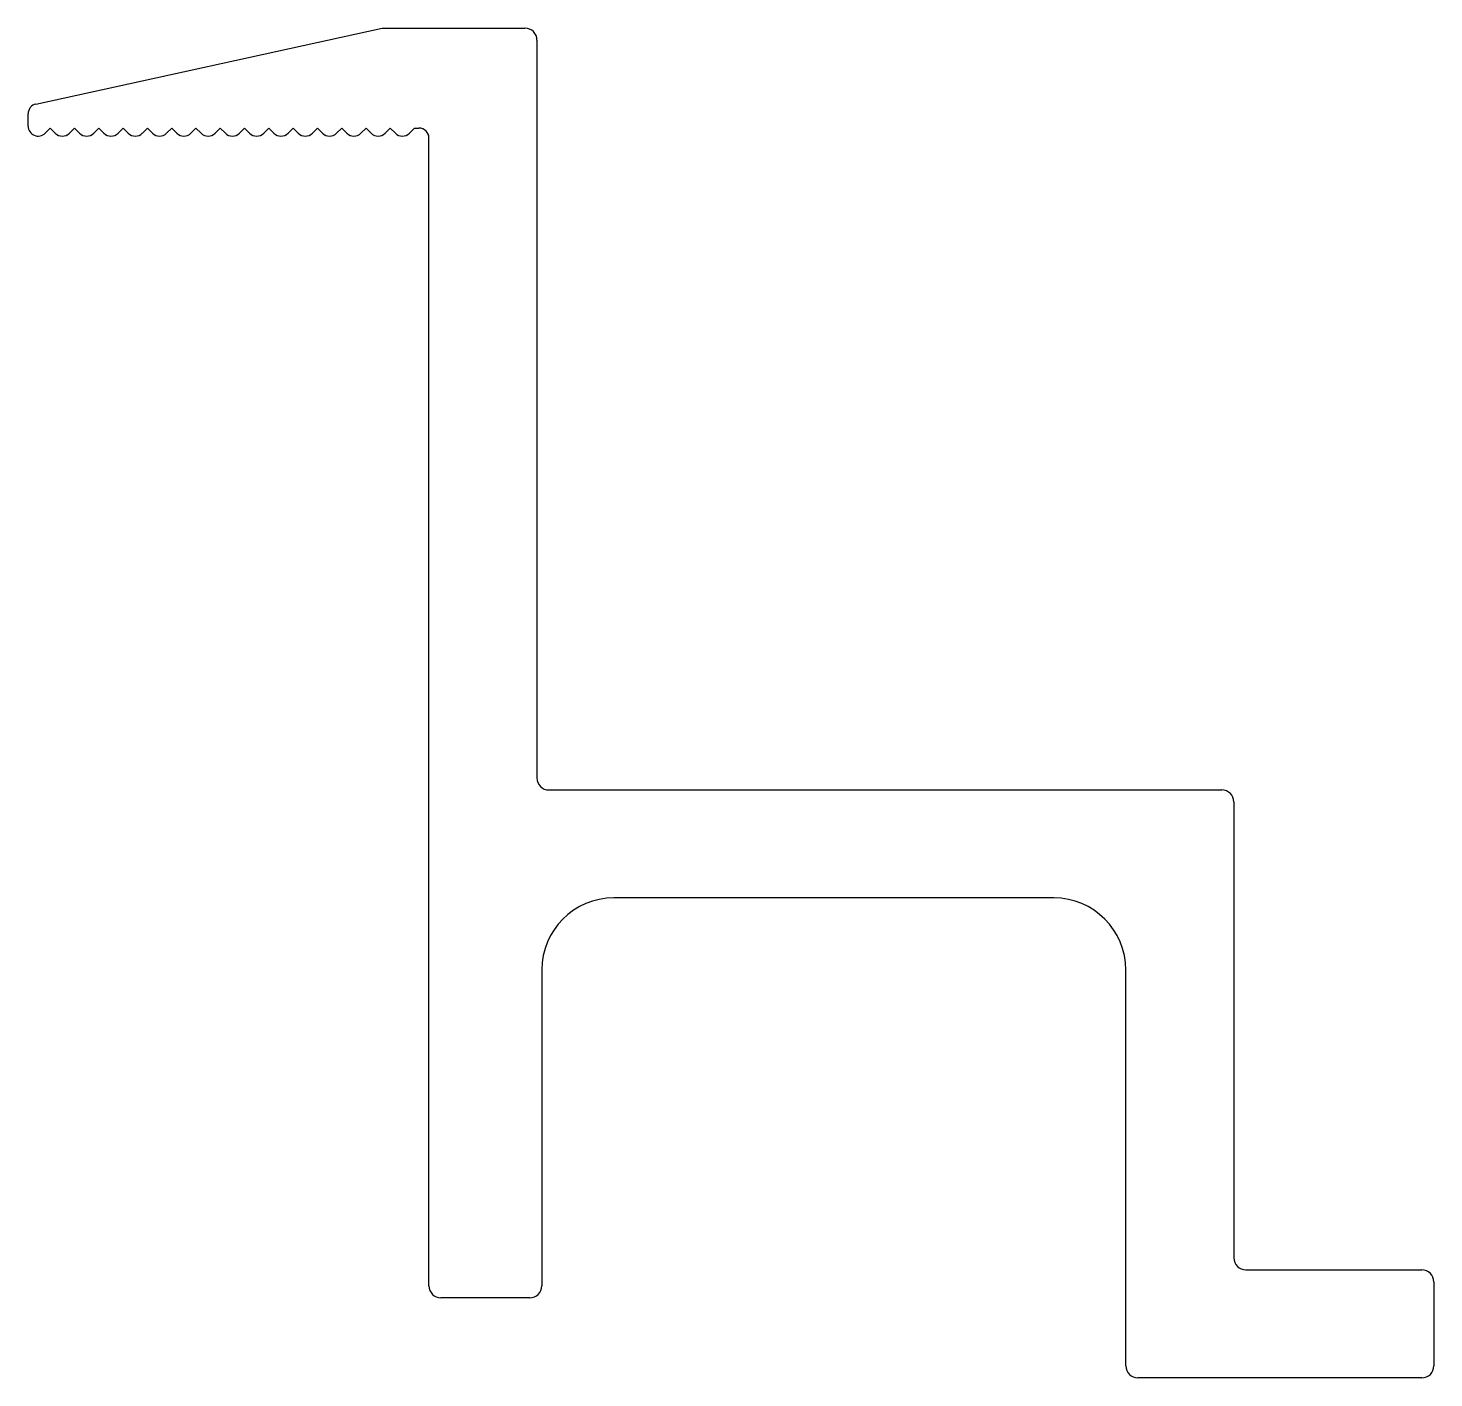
# Model space of a CAD drawing. Extents: x 2450.6 to 2485.8, y 1731.3 to 1765.
import ezdxf

# ---------------------------------------------------------------- set-up
doc = ezdxf.new("R2010")
doc.units = 0
doc.layers.get('0').update_dxf_attribs({"linetype": 'CONTINUOUS'})

msp = doc.modelspace()

# ---------------------------------------------------------------- linework, layer by layer
for p, q in [((2450.807, 1763.102), (2459.463, 1765.001)), ((2459.463, 1765.001), (2463.031, 1765.001)), ((2463.331, 1764.701), (2463.331, 1746.251)), ((2450.611, 1762.551), (2450.611, 1762.858)), ((2451.038, 1762.374), (2451.164, 1762.501)), ((2451.291, 1762.374), (2451.164, 1762.501)), ((2451.645, 1762.374), (2451.772, 1762.501)), ((2451.898, 1762.374), (2451.772, 1762.501)), ((2452.252, 1762.374), (2452.379, 1762.501)), ((2452.505, 1762.374), (2452.379, 1762.501)), ((2452.859, 1762.374), (2452.986, 1762.501)), ((2453.113, 1762.374), (2452.986, 1762.501)), ((2453.466, 1762.374), (2453.593, 1762.501)), ((2453.72, 1762.374), (2453.593, 1762.501)), ((2454.073, 1762.374), (2454.2, 1762.501)), ((2454.327, 1762.374), (2454.2, 1762.501)), ((2454.68, 1762.374), (2454.807, 1762.501)), ((2454.934, 1762.374), (2454.807, 1762.501)), ((2455.287, 1762.374), (2455.414, 1762.501)), ((2455.541, 1762.374), (2455.414, 1762.501)), ((2455.894, 1762.374), (2456.021, 1762.501)), ((2456.148, 1762.374), (2456.021, 1762.501)), ((2456.502, 1762.374), (2456.628, 1762.501)), ((2456.755, 1762.374), (2456.628, 1762.501)), ((2457.109, 1762.374), (2457.235, 1762.501)), ((2457.362, 1762.374), (2457.235, 1762.501)), ((2457.716, 1762.374), (2457.843, 1762.501)), ((2457.969, 1762.374), (2457.843, 1762.501)), ((2458.323, 1762.374), (2458.45, 1762.501)), ((2458.576, 1762.374), (2458.45, 1762.501)), ((2458.93, 1762.374), (2459.057, 1762.501)), ((2459.184, 1762.374), (2459.057, 1762.501)), ((2459.537, 1762.374), (2459.664, 1762.501)), ((2459.791, 1762.374), (2459.664, 1762.501)), ((2460.144, 1762.374), (2460.271, 1762.501)), ((2460.271, 1762.501), (2460.381, 1762.501)), ((2460.631, 1733.551), (2460.631, 1762.251)), ((2463.631, 1745.951), (2480.451, 1745.951)), ((2480.751, 1745.651), (2480.751, 1734.251)), ((2476.251, 1743.251), (2465.251, 1743.251)), ((2463.451, 1741.451), (2463.451, 1733.551)), ((2478.051, 1731.551), (2478.051, 1741.451)), ((2481.051, 1733.951), (2485.451, 1733.951)), ((2485.751, 1733.651), (2485.751, 1731.551)), ((2463.151, 1733.251), (2460.931, 1733.251)), ((2485.451, 1731.251), (2478.351, 1731.251))]:
    msp.add_line(p, q)
for centre, radius, start, end in [((2463.031, 1764.701), 0.3, 0, 90), ((2450.861, 1762.858), 0.25, 102.3691, 180), ((2450.861, 1762.551), 0.25, 180, 315), ((2451.468, 1762.551), 0.25, 225, 315), ((2452.075, 1762.551), 0.25, 225, 315), ((2452.682, 1762.551), 0.25, 225, 315), ((2453.289, 1762.551), 0.25, 225, 315), ((2453.896, 1762.551), 0.25, 225, 315), ((2454.504, 1762.551), 0.25, 225, 315), ((2455.111, 1762.551), 0.25, 225, 315), ((2455.718, 1762.551), 0.25, 225, 315), ((2456.325, 1762.551), 0.25, 225, 315), ((2456.932, 1762.551), 0.25, 225, 315), ((2457.539, 1762.551), 0.25, 225, 315), ((2458.146, 1762.551), 0.25, 225, 315), ((2458.753, 1762.551), 0.25, 225, 315), ((2459.36, 1762.551), 0.25, 225, 315), ((2459.967, 1762.551), 0.25, 225, 315), ((2460.381, 1762.251), 0.25, 0, 90), ((2463.631, 1746.251), 0.3, 180, 270), ((2480.451, 1745.651), 0.3, 0, 90), ((2465.251, 1741.451), 1.8, 90, 180), ((2476.251, 1741.451), 1.8, 0, 90), ((2481.051, 1734.251), 0.3, 180, 270), ((2485.451, 1733.651), 0.3, 0, 90), ((2460.931, 1733.551), 0.3, 180, 270), ((2463.151, 1733.551), 0.3, 270, 0), ((2478.351, 1731.551), 0.3, 180, 270), ((2485.451, 1731.551), 0.3, 270, 360)]:
    msp.add_arc(centre, radius, start, end)

doc.saveas('drawing.dxf')
